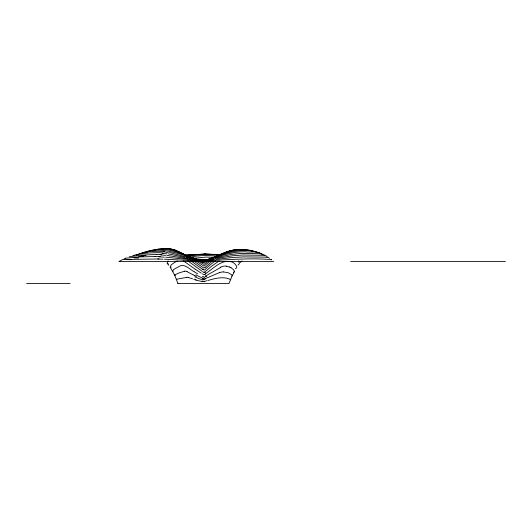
<?xml version="1.0" encoding="UTF-8"?>
<svg xmlns="http://www.w3.org/2000/svg" width="532" height="532" viewBox="0 0 532 532"><rect width="100%" height="100%" fill="white"/><g stroke="black" fill="none" stroke-linecap="round" stroke-linejoin="round"><path stroke-width="0.8" d="M267.343 256.816L266.1 255.859L262.043 255.293L242.632 255.008L232.258 255.812L216.537 258.472M223.314 271.892L228.308 272.776L232.418 275.283L228.946 283.596L177.927 283.596M230.948 267.689L233.349 269.544L234.512 271.227L232.398 275.603L231.673 276.028M234.413 271.659L233.349 272.371M230.589 279.593L230.097 279.785M242.033 260.959L240.757 261.983M168.179 260.939L167.075 263.014L168.684 265.229M140.268 253.944L140.721 253.604M205.299 267.204L212.388 260.986M205.212 267.29L203.67 268.042L193.701 260.993M204.847 271.952L211.776 266.06L219.184 260.913M269.458 258.313L268.68 257.561L264.637 257.122L243.596 256.903L232.664 257.475L215.713 259.463M132.82 255.639C141.086 253.205 149.977 252.8 158.576 252.687A6.204 0.672 3.6 0 1 161.974 252.946L163.125 253.052M205.532 273.667C213.239 268.76 221.026 259.503 231.001 261.638M210.26 260.953L204.002 266.146L195.929 260.946M208.438 260.986L204.222 264.238A0.692 0.479 -22.6 0 1 203.909 264.291L198.064 260.986M215.314 260.906L209.768 265.155L204.414 270.13L202.386 269.205M129.256 256.796L142.263 255.054L156.774 254.476M271.633 259.749L271.194 259.882M206.961 260.926L204.241 262.595A0.931 0.572 -13.6 0 1 203.763 262.675L202.925 262.462M206.057 275.762L220.833 267.337M205.804 275.922L205.179 276.314M238.07 265.122L239.427 263.559L238.609 260.939M240.677 262.023L240.158 262.289M119.095 261.431L122.407 259.696L123.916 259.543L158.962 258.951M206.862 259.742L219.51 255.42M214.842 257.209C224.551 251.975 235.636 247.447 246.815 250.319M140.907 253.498C160.724 244.74 181.08 255.207 200.378 260.075M210.725 258.825L221.039 254.15L229.578 251.018M235.417 268.746C238.376 267.689 235.683 264.517 234.24 263.313A14.83 9.283 -24.2 0 0 230.948 261.697M177.242 260.959C175.221 262.376 168.378 265.209 171.038 267.53M125.778 258.153L139.723 256.929L155.051 256.53M222.236 254.057C232.763 249.807 245.212 248.105 256.078 251.882M207.493 259.902L223.221 253.644M223.387 253.518L224.211 253.139M206.935 277.943L219.769 272.464M124.049 258.944L125.725 258.186M206.423 278.176L205.159 278.728M224.551 252.993L226.951 251.988M205.266 260.946L204.148 261.338A1.323 0.645 -7 0 1 203.543 261.412L202.512 261.225M145.848 252.434L147.065 251.962M227.131 251.915L228.76 251.33M147.224 251.902C165.219 243.995 183.041 255.347 200.065 260.387M153.003 250.831L153.987 250.499M219.031 255.653C231.719 251.144 246.555 248.191 259.43 252.953M229.132 251.21C236.388 248.916 244.447 248.876 251.782 250.851M205.698 260.121L204.614 260.421M154.652 250.293C169.655 244.374 183.786 255.48 197.492 259.922M229.698 251.044L232.797 250.359M210.619 258.618C221.964 255.619 233.302 251.45 245.225 251.835C250.685 252.647 258.233 250.512 262.529 254.569M209.861 258.818L209.289 258.964M208.903 259.064L208.138 259.257M161.635 249.249L163.025 248.929M207.766 280.544C215.034 278.382 223.34 276.081 230.602 279.506M206.709 280.803L204.707 281.242M215.5 257.907L231.194 254.462L241.289 253.378L259.55 253.704L263.613 254.416L265.002 255.613M214.961 258.027L214.596 258.106M213.299 258.386L211.377 258.785M205.864 259.789L204.042 260.082A2.853 0.758 -1.6 0 1 202.758 260.141M189.884 257.761C197.432 259.117 205.319 255.746 213.039 257.747M210.985 258.865L209.375 259.177M163.391 248.85C174.117 246.715 183.108 254.841 192.617 258.319M189.458 257.222C198.443 255.52 207.746 254.808 216.797 256.477M215.626 258.625L215.254 258.685M214.123 258.871L212.554 259.111M187.078 256.165C197.611 254.515 208.404 253.804 218.978 255.506M211.537 259.264L210.905 259.35M184.518 271.267L179.211 272.869L174.616 274.964L177.954 283.596M205.818 259.776L204.122 259.955A4.003 0.771 -0.7 0 1 202.16 260.008L200.358 259.895L201.688 259.782M233.189 250.299L236.008 250.08M185.422 255.506L204.208 254.077M214.349 259.609L213.95 259.649M212.295 259.815L211.423 259.895M185.342 255.141L204.627 254.07M210.985 259.935L202.752 260.407L194.346 260.115M205.718 259.962L204.747 260.035A5.899 0.758 -0.2 0 1 200.258 260.042M185.488 255.18L194.918 254.615M185.389 255.593L186.28 255.546M196.075 254.569L208.783 254.343L220.441 254.775M208.737 260.72C229.658 259.603 250.785 257.927 271.692 259.589M207.374 260.766L190.988 260.627L164.375 259.177M186.918 277.352L176.431 279.267L176.903 279.453M204.368 254.03L205.738 254.023M204.594 254.03L205.279 254.023M169.794 248.916L175.301 250.14M205.665 254.057L220.474 254.642M205.871 254.057L220.541 254.941M119.055 261.431L273.761 261.431M350.694 261.431L505.4 261.431M26.6 283.596L70.171 283.596M203.656 281.342L202.02 281.155M203.776 279.094L202.213 278.715M202.765 260.135L201.023 259.982M203.876 276.853L202.346 276.294M158.596 256.643L160.358 256.743M203.962 272.417L202.446 271.52M193.834 260.075L165.658 257.175M160.139 254.648L161.834 254.788M194.419 259.569L191.872 259.277M226.612 266.366L229.438 267.011M190.762 259.144L189.252 258.951M188.195 258.811L186.752 258.605M166.789 255.373L186.346 258.552M196.641 259.436L195.723 259.303M164.508 251.563C155.67 250.878 143.726 251.264 136.445 255.094M195.271 259.237L192.611 258.818M173.738 250.226L174.21 250.313M190.902 258.532L187.417 257.9M168.205 253.844L185.063 257.435M198.715 259.596L193.362 258.525M187.018 257.82L186.034 257.628M175.314 275.377L174.662 275.157L170.107 267.051M169.475 252.514L185.794 256.776M189.485 257.668L187.523 257.202M187.131 257.109L186.173 256.87M188.401 277.538L192.564 278.808M196.168 279.859L193.754 279.167M173.193 271.333C171.517 269.604 177.036 267.942 178.586 266.785C184.198 262.682 189.439 269.265 194.094 271.699M168.418 263.985L167.261 263.407M175.367 250.625L176.045 250.871M175.533 250.379L187.37 256.165M176.385 251.004L177.222 251.363M251.882 250.891L252.82 251.357M196.488 276.447L195.025 275.769M177.389 251.437L178.38 251.902M187.158 271.759L192.99 274.758M199.813 260.946L202.3 262.176M193.322 258.652L193.675 258.825M194.386 259.157L194.739 259.33M194.845 275.682L194.133 275.33M179.031 252.228L179.51 252.474M193.515 275.024L193.163 274.845M187.53 256.251L188.341 256.697M188.661 256.876L189.312 257.235M197.605 273.787L194.3 271.825M182.815 254.276L183.281 254.542M183.52 260.953L194.998 269.072M202.426 273.887L203.956 274.625A0.918 0.765 -51.6 0 0 204.394 274.545M201.282 273.162L195.224 269.232M191.101 260.993L202.074 268.966M201.754 271.021L187.962 260.986M186.885 277.272A9.184 5.719 56.5 0 1 188.381 277.411M202.3 281.468A10.514 1.729 10.9 0 1 195.304 279.952M204.727 281.421A6.743 6.417 -68.3 0 1 203.65 281.495M184.464 271.154A7.9 4.781 53.3 0 1 187.144 271.619M203.011 279.912A12.582 3.099 20.6 0 1 194.812 276.773M205.279 279.054A4.602 4.156 -52.8 0 1 203.776 279.48M219.776 272.537A11.292 8.585 -40.5 0 1 223.307 271.938M204.601 278.974A15.335 3.445 28.5 0 1 195.976 274.778M205.465 276.726A3.658 3.159 -51.8 0 1 203.922 277.485M220.76 267.017A10.999 8.293 -37.6 0 1 226.718 266.12M229.492 266.944A14.198 9.682 -29.2 0 1 230.994 267.643M206.788 276.84A15.308 0.599 31.7 0 1 205.645 276.181M204.946 274.293A2.793 1.982 -40.7 0 1 204.428 274.645M205.418 274.173A9.855 5.446 -38.8 0 1 205.039 274.465M204.933 272.53A17.217 1.629 33.8 0 1 205.844 273.235M204.009 272.444A0.698 0.559 -50.3 0 0 204.381 272.337L204.541 272.204A2.647 1.682 -40.9 0 0 204.82 272.045M201.808 259.949A15.209 5.38 1 0 1 208.132 259.929M202.818 269.225A20.003 2.707 34.2 0 1 203.151 269.485M202.878 262.515A13.267 9.177 -20.7 0 1 202.253 262.216M202.905 260.953A14.57 6.657 -4.3 0 1 202.014 260.687M203.005 259.882A19.631 5.513 0.8 0 1 201.641 259.609M209.475 259.789A19.485 4.176 -8.2 0 1 208.351 260.254M163.61 251.769A22.43 3.445 4.6 0 1 168.285 252.627M202.459 259.543A22.836 4.342 1.6 0 1 200.318 259.224M211.796 259.456A24.366 4.815 -3.7 0 1 209.741 260.175M146.054 255.46A34.327 1.377 -0.1 0 1 141.605 255.3M162.134 253.199A24.499 2.939 3.4 0 1 166.962 253.924M201.841 259.569A25.057 3.312 1.6 0 1 198.423 259.177M212.414 259.397A25.077 4.15 -1.5 0 1 209.156 260.201M143.753 256.564A38.264 1.19 -0.5 0 1 138.726 256.457M156.8 254.489A6.344 0.505 2.5 0 1 160.085 254.655M160.837 254.881A25.875 2.288 2.4 0 1 165.605 255.427M200.823 259.902A25.45 2.447 1.1 0 1 195.663 259.456M213.877 259.516A26.667 3.325 -0.6 0 1 209.262 260.361M138.732 257.973A42.673 0.938 -0.7 0 1 134.017 257.914M155.078 256.537A6.577 0.339 1.6 0 1 158.536 256.65M159.208 256.81A27.664 1.589 1.5 0 1 164.328 257.202M131.451 259.669A47.348 0.572 -0.7 0 1 127.82 259.649M126.403 259.629A47.348 0.572 -0.7 0 1 126.27 259.629M157.765 258.984A28.575 0.811 0.7 0 1 163.025 259.19"/></g></svg>
